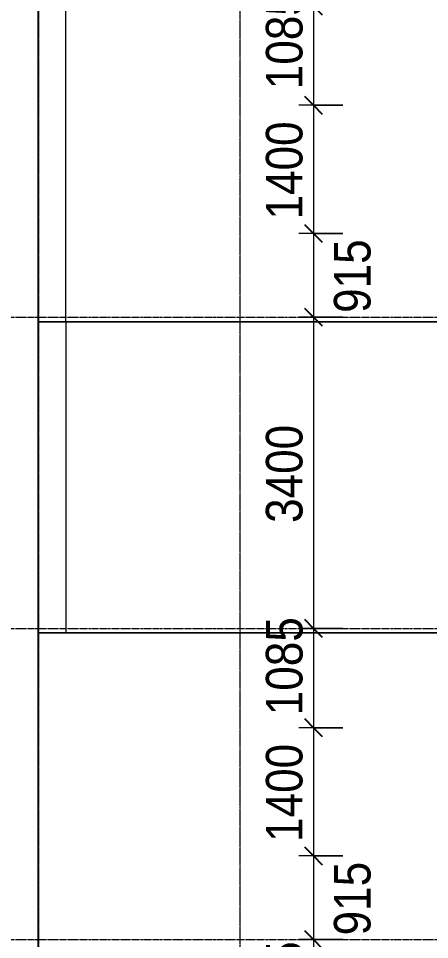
# Model space of a CAD drawing. Header units: millimetres. Extents: x 26124 to 258712, y -8723 to 35400.
# Drawn here: x 105730 to 110220, y 9000 to 19063 of the extents above; entities that cross this region are included whole.
import ezdxf

# ---------------------------------------------------------------- set-up
doc = ezdxf.new("R2010")
doc.units = ezdxf.units.MM
doc.linetypes.add('Centre', pattern=[31.75, 6.35, -4.7625, 15.875, -4.7625])
doc.linetypes.add('Grid Line', pattern=[22.225, 12.7, -3.175, 3.175, -3.175])
for name, color, linetype, lineweight in [('A-ANNO-DIMS', 211, 'Continuous', 9), ('A-ANNO-DIMS-160', 211, 'Continuous', 9), ('A-FLOR-LEVL-2', 51, 'Centre', 9), ('A-WALL', 113, 'Continuous', 9), ('S-GRID-1', 1, 'Grid Line', 9)]:
    doc.layers.add(name, color=color, linetype=linetype, lineweight=lineweight)
doc.styles.add('UTM Avo', font='', dxfattribs={"width": 0.9, "height": 400})
doc.styles.get('UTM Avo').set_extended_font_data('UTM Avo')
doc.dimstyles.new('1_Dim_chi_tiet_2_5', dxfattribs={"dimscale": 304.8, "dimtxt": 399.720379, "dimasz": 0.629921, "dimexe": 0.524934, "dimexo": 0.0625, "dimgap": 0.052493, "dimtad": 1, "dimdec": 0, "dimrnd": 5, "dimzin": 0, "dimdsep": 46, "dimtxsty": 'UTM Avo', "dimblk1": 'OBLIQUE', "dimblk2": 'OBLIQUE', "dimsah": 1, "dimcen": 0.09, "dimdle": 0.524934, "dimazin": 0, "dimtfac": 1, "dimtdec": 4, "dimtix": 1, "dimtmove": 0, "dimatfit": 3, "dimfxl": 1.049869, "dimfxlon": 1, "dimtvp": 1, "dimtolj": 1, "dimtzin": 0, "dimarcsym": 2})
doc.dimstyles.new('1_Dim_chi_tiet_2_5_1', dxfattribs={"dimscale": 304.8, "dimtxt": 399.720379, "dimasz": 0.629921, "dimexe": 0.524934, "dimexo": 0.0625, "dimgap": 0.052493, "dimtad": 1, "dimdec": 0, "dimrnd": 5, "dimzin": 0, "dimdsep": 46, "dimtxsty": 'UTM Avo', "dimblk1": 'OBLIQUE', "dimblk2": 'OBLIQUE', "dimsah": 1, "dimcen": 0.09, "dimdle": 0.524934, "dimazin": 0, "dimtfac": 1, "dimtdec": 4, "dimtix": 1, "dimtmove": 2, "dimatfit": 3, "dimfxl": 1.049869, "dimfxlon": 1, "dimtvp": 1, "dimtolj": 1, "dimtzin": 0, "dimarcsym": 2})

# ---------------------------------------------------------------- blocks, each defined once
blk = doc.blocks.new('DIMBLOCK17-TKCS_MẶT CẮT 3')
at = {"layer": 'A-ANNO-DIMS-160', "lineweight": 25}
for p, q in [((108952, 19200), (108856, 19296)), ((108952, 19200), (109048, 19104)), ((108952, 18114), (108856, 18210)), ((108952, 18114), (109048, 18018))]:
    blk.add_line(p, q, dxfattribs=at)
at = {"layer": 'A-ANNO-DIMS-160'}
for p, q in [((109272, 19200), (108792, 19200)), ((108952, 19200), (108952, 18114)), ((108952, 19200), (109272, 19200)), ((109272, 18114), (108792, 18114)), ((108952, 18114), (109272, 18114))]:
    blk.add_line(p, q, dxfattribs=at)
at = {"layer": 'A-ANNO-DIMS-160', "color": 0, "insert": (108432, 18290), "char_height": 400, "width": 1314.64, "attachment_point": 1, "rotation": 90, "line_spacing_factor": 1.110334, "style": 'UTM Avo'}
blk.add_mtext('1085', dxfattribs=at)
blk = doc.blocks.new('_Oblique')
at = {"color": 0, "linetype": 'ByBlock', "lineweight": -2}
blk.add_line((-0.5, -0.5), (0.5, 0.5), dxfattribs=at)
blk = doc.blocks.new('DIMBLOCK18-TKCS_MẶT CẮT 3')
at = {"layer": 'A-ANNO-DIMS-160'}
for p, q in [((109272, 18114), (108792, 18114)), ((108952, 18114), (108952, 16714)), ((108952, 18114), (109272, 18114)), ((109272, 16714), (108792, 16714)), ((108952, 16714), (109272, 16714))]:
    blk.add_line(p, q, dxfattribs=at)
at = {"layer": 'A-ANNO-DIMS-160', "lineweight": 25}
for p, q in [((108952, 18114), (108856, 18210)), ((108952, 18114), (109048, 18018)), ((108952, 16714), (108856, 16810)), ((108952, 16714), (109048, 16618))]:
    blk.add_line(p, q, dxfattribs=at)
at = {"layer": 'A-ANNO-DIMS-160', "color": 0, "insert": (108432, 16867), "char_height": 400, "width": 1314.64, "attachment_point": 1, "rotation": 90, "line_spacing_factor": 1.110334, "style": 'UTM Avo'}
blk.add_mtext('1400', dxfattribs=at)
blk = doc.blocks.new('DIMBLOCK19-TKCS_MẶT CẮT 3')
at = {"layer": 'A-ANNO-DIMS-160', "lineweight": 25}
for p, q in [((108952, 16714), (108856, 16810)), ((108952, 16714), (109048, 16618)), ((108952, 15800), (108856, 15896)), ((108952, 15800), (109048, 15704))]:
    blk.add_line(p, q, dxfattribs=at)
at = {"layer": 'A-ANNO-DIMS-160'}
for p, q in [((109272, 16714), (108792, 16714)), ((108952, 16714), (108952, 15800)), ((108952, 16714), (109272, 16714)), ((109272, 15800), (108792, 15800)), ((108952, 15800), (109272, 15800))]:
    blk.add_line(p, q, dxfattribs=at)
at = {"layer": 'A-ANNO-DIMS-160', "color": 0, "insert": (109175, 15846), "char_height": 400, "width": 985.98, "attachment_point": 1, "rotation": 90, "line_spacing_factor": 1.110334, "style": 'UTM Avo'}
blk.add_mtext('915', dxfattribs=at)
blk = doc.blocks.new('DIMBLOCK20-TKCS_MẶT CẮT 3')
at = {"layer": 'A-ANNO-DIMS-160'}
for p, q in [((109272, 15800), (108792, 15800)), ((108952, 15800), (108952, 12400)), ((108952, 15800), (109272, 15800)), ((109272, 12400), (108792, 12400)), ((108952, 12400), (109272, 12400))]:
    blk.add_line(p, q, dxfattribs=at)
at = {"layer": 'A-ANNO-DIMS-160', "lineweight": 25}
for p, q in [((108952, 15800), (108856, 15896)), ((108952, 15800), (109048, 15704)), ((108952, 12400), (108856, 12496)), ((108952, 12400), (109048, 12304))]:
    blk.add_line(p, q, dxfattribs=at)
at = {"layer": 'A-ANNO-DIMS-160', "color": 0, "insert": (108432, 13552), "char_height": 400, "width": 1314.64, "attachment_point": 1, "rotation": 90, "line_spacing_factor": 1.110334, "style": 'UTM Avo'}
blk.add_mtext('3400', dxfattribs=at)
blk = doc.blocks.new('DIMBLOCK21-TKCS_MẶT CẮT 3')
at = {"layer": 'A-ANNO-DIMS-160', "lineweight": 25}
for p, q in [((108952, 12400), (108856, 12496)), ((108952, 12400), (109048, 12304)), ((108952, 11314), (108856, 11410)), ((108952, 11314), (109048, 11218))]:
    blk.add_line(p, q, dxfattribs=at)
at = {"layer": 'A-ANNO-DIMS-160'}
for p, q in [((109272, 12400), (108792, 12400)), ((108952, 12400), (108952, 11314)), ((108952, 12400), (109272, 12400)), ((109272, 11314), (108792, 11314)), ((108952, 11314), (109272, 11314))]:
    blk.add_line(p, q, dxfattribs=at)
at = {"layer": 'A-ANNO-DIMS-160', "color": 0, "insert": (108432, 11451), "char_height": 400, "width": 1314.64, "attachment_point": 1, "rotation": 90, "line_spacing_factor": 1.110334, "style": 'UTM Avo'}
blk.add_mtext('1085', dxfattribs=at)
blk = doc.blocks.new('DIMBLOCK22-TKCS_MẶT CẮT 3')
at = {"layer": 'A-ANNO-DIMS-160', "lineweight": 25}
for p, q in [((108952, 11314), (108856, 11410)), ((108952, 11314), (109048, 11218)), ((108952, 9914), (108856, 10010)), ((108952, 9914), (109048, 9818))]:
    blk.add_line(p, q, dxfattribs=at)
at = {"layer": 'A-ANNO-DIMS-160'}
for p, q in [((109272, 11314), (108792, 11314)), ((108952, 11314), (108952, 9914)), ((108952, 11314), (109272, 11314)), ((109272, 9914), (108792, 9914)), ((108952, 9914), (109272, 9914))]:
    blk.add_line(p, q, dxfattribs=at)
at = {"layer": 'A-ANNO-DIMS-160', "color": 0, "insert": (108432, 10067), "char_height": 400, "width": 1314.64, "attachment_point": 1, "rotation": 90, "line_spacing_factor": 1.110334, "style": 'UTM Avo'}
blk.add_mtext('1400', dxfattribs=at)
blk = doc.blocks.new('DIMBLOCK23-TKCS_MẶT CẮT 3')
at = {"layer": 'A-ANNO-DIMS-160', "lineweight": 25}
for p, q in [((108952, 9914), (108856, 10010)), ((108952, 9914), (109048, 9818)), ((108952, 9000), (108856, 9096)), ((108952, 9000), (109048, 8904))]:
    blk.add_line(p, q, dxfattribs=at)
at = {"layer": 'A-ANNO-DIMS-160'}
for p, q in [((109272, 9914), (108792, 9914)), ((108952, 9914), (108952, 9000)), ((108952, 9914), (109272, 9914)), ((109272, 9000), (108792, 9000)), ((108952, 9000), (109272, 9000))]:
    blk.add_line(p, q, dxfattribs=at)
at = {"layer": 'A-ANNO-DIMS-160', "color": 0, "insert": (109175, 9046), "char_height": 400, "width": 985.98, "attachment_point": 1, "rotation": 90, "line_spacing_factor": 1.110334, "style": 'UTM Avo'}
blk.add_mtext('915', dxfattribs=at)
blk = doc.blocks.new('DIMBLOCK24-TKCS_MẶT CẮT 3')
at = {"layer": 'A-ANNO-DIMS-160', "lineweight": 25}
for p, q in [((108952, 9000), (108856, 9096)), ((108952, 9000), (109048, 8904)), ((108952, 7914), (108856, 8010)), ((108952, 7914), (109048, 7818))]:
    blk.add_line(p, q, dxfattribs=at)
at = {"layer": 'A-ANNO-DIMS-160'}
for p, q in [((109272, 9000), (108792, 9000)), ((108952, 9000), (108952, 7914)), ((108952, 9000), (109272, 9000)), ((109272, 7914), (108792, 7914)), ((108952, 7914), (109272, 7914))]:
    blk.add_line(p, q, dxfattribs=at)
at = {"layer": 'A-ANNO-DIMS-160', "color": 0, "insert": (108432, 7909), "char_height": 400, "width": 1314.64, "attachment_point": 1, "rotation": 90, "line_spacing_factor": 1.110334, "style": 'UTM Avo'}
blk.add_mtext('1085', dxfattribs=at)

msp = doc.modelspace()

# ---------------------------------------------------------------- linework, layer by layer
at = {"layer": 'A-FLOR-LEVL-2'}
for p, q in [((26123.8, 15800), (134152.6, 15800)), ((26123.8, 12400), (134152.6, 12400)), ((26123.8, 9000), (134152.6, 9000))]:
    msp.add_line(p, q, dxfattribs=at)
at = {"layer": 'A-WALL'}
for p, q in [((105942.6, 25950), (105942.6, 15750)), ((106242.6, 19150), (106242.6, 15750)), ((105942.6, 15750), (112042.6, 15750)), ((106242.6, 15750), (105942.6, 15750)), ((105942.6, 15750), (105942.6, 5550)), ((112042.6, 15750), (106247.6, 15750)), ((106247.6, 15750), (106247.6, 12350)), ((106247.6, 12350), (105942.6, 12350)), ((105942.6, 12350), (112042.6, 12350)), ((112042.6, 12350), (106252.6, 12350))]:
    msp.add_line(p, q, dxfattribs=at)
at = {"layer": 'S-GRID-1'}
for p, q in [((105952.6, -2320.6), (105952.6, 30285.9)), ((108152.6, -2320.6), (108152.6, 30285.9))]:
    msp.add_line(p, q, dxfattribs=at)

# ---------------------------------------------------------------- dimensions: what is measured, and where the dimension line sits
at = {"layer": 'A-ANNO-DIMS'}
for base, p1, p2, override, picture, middle in [((108952, 18114.4), (109272, 19200), (109272, 18114.4), {"dimpost": '<>', "dimfxl": 1085.6}, 'DIMBLOCK17-TKCS_MẶT CẮT 3', (108699.1, 18947.2)), ((108952, 15800), (109272, 16714.4), (109272, 15800), {"dimpost": '<>', "dimfxl": 914.4}, 'DIMBLOCK19-TKCS_MẶT CẮT 3', (109441.6, 16339.4)), ((108952, 11314.4), (109272, 12400), (109272, 11314.4), {"dimpost": '<>', "dimfxl": 1085.6}, 'DIMBLOCK21-TKCS_MẶT CẮT 3', (108699.1, 12108.6)), ((108952, 9000), (109272, 9914.4), (109272, 9000), {"dimpost": '<>', "dimfxl": 914.4}, 'DIMBLOCK23-TKCS_MẶT CẮT 3', (109441.6, 9539.4))]:
    dim = msp.add_linear_dim(base=base, p1=p1, p2=p2, angle=90, dimstyle='1_Dim_chi_tiet_2_5_1', override=override, dxfattribs=at)
    dim.commit()
    dim.dimension.update_dxf_attribs({"geometry": picture, "text_midpoint": middle, "dimtype": 160, "text_rotation": 90})
for base, p1, p2, override, picture, middle in [((108952, 16714.4), (109272, 18114.4), (109272, 16714.4), {"dimpost": '<>', "dimfxl": 1400}, 'DIMBLOCK18-TKCS_MẶT CẮT 3', (108729.1, 17414.4)), ((108952, 12400), (109272, 15800), (109272, 12400), {"dimpost": '<>', "dimfxl": 3400}, 'DIMBLOCK20-TKCS_MẶT CẮT 3', (108729.1, 14100)), ((108952, 9914.4), (109272, 11314.4), (109272, 9914.4), {"dimpost": '<>', "dimfxl": 1400}, 'DIMBLOCK22-TKCS_MẶT CẮT 3', (108729.1, 10614.4)), ((108952, 7914.4), (109272, 9000), (109272, 7914.4), {"dimpost": '<>', "dimfxl": 1085.6}, 'DIMBLOCK24-TKCS_MẶT CẮT 3', (108729.1, 8457.2))]:
    dim = msp.add_linear_dim(base=base, p1=p1, p2=p2, angle=90, dimstyle='1_Dim_chi_tiet_2_5', override=override, dxfattribs=at)
    dim.commit()
    dim.dimension.update_dxf_attribs({"geometry": picture, "text_midpoint": middle})

doc.saveas('drawing.dxf')
